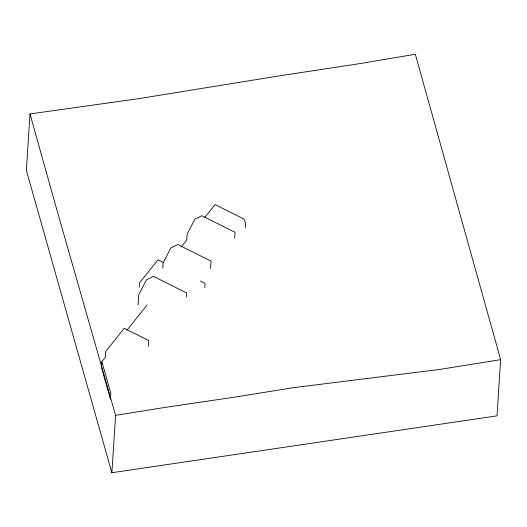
<?xml version="1.0" encoding="UTF-8"?>
<svg xmlns="http://www.w3.org/2000/svg" width="527" height="527" viewBox="0 0 527 527"><rect width="100%" height="100%" fill="white"/><g stroke="black" fill="none" stroke-linecap="round" stroke-linejoin="round"><path stroke-width="0.79" d="M29.993 113.944L26.35 170.32L111.869 472.726L497.014 415.856L500.65 359.658L415.322 54.274L359.618 63.642L278.618 75.98L138.99 98.608L29.993 113.944L57.706 212.836L115.578 415.329L111.869 472.726M101.849 361.667L101.467 367.49L110.439 399.202L110.815 393.379L101.849 361.667L105.347 357.28L105.723 351.456L124.227 328.275L148.713 340.534L148.337 346.358M138.087 304.935L138.739 294.843L146.486 279.784L153.482 276.365L186.67 292.979L186.42 296.8M139.319 287.195L139.602 282.828L158.001 259.778L163.713 262.637M162.757 268.059L163.087 262.993L170.834 247.934L177.83 244.515L211.017 261.128L210.543 268.408M204.825 287.729L205.108 283.361L200.464 281.043M234.693 238.151L235.068 232.328L201.887 215.714L194.885 219.133L187.138 234.192L186.762 240.016L181.321 246.834M245.312 227.842L245.595 223.474L244.502 219.93L243.454 218.784L215.056 204.562L204.516 217.763M126.875 330.304L147.053 305.021M500.65 359.658L439.847 369.414L293.078 387.714L235.707 396.976L162.83 407.753L115.578 415.329"/></g></svg>
